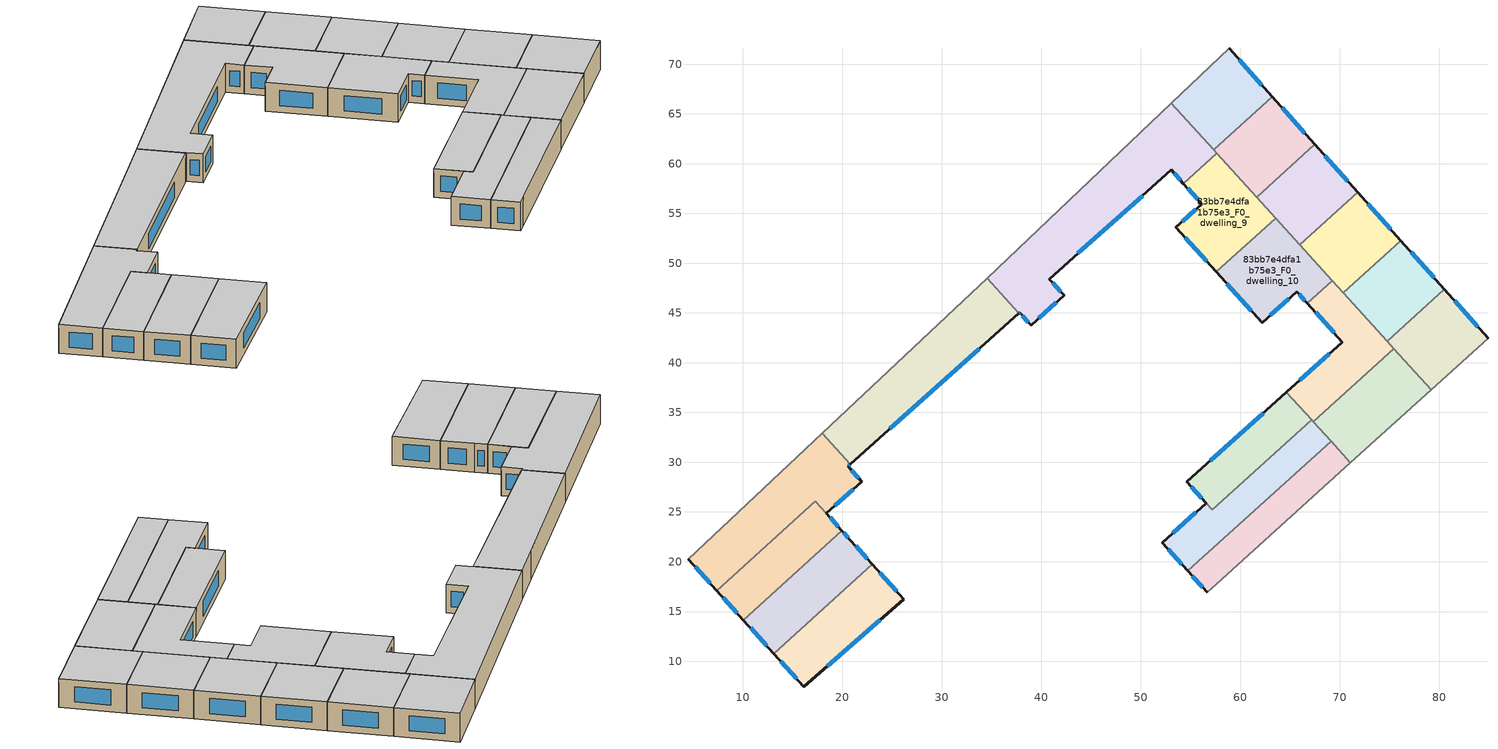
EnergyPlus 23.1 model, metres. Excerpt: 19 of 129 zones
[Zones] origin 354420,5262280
83bb7e4dfa1b75e3_F0_dwelling_0
 floor ground (EU_floor_Construction): 34.55,48.5 37.75,44.96 20.8,29.78 17.99,32.89 31.28,45.4 z0
 wall outside (EU_wall_Construction): 20.8,29.78 37.75,44.96 z0:3
 wall adiabatic (EU_wall_Construction): 34.55,48.5 31.28,45.4 17.99,32.89 z0:3
 wall to 83bb7e4dfa1b75e3_F0_dwelling_8 (EU_wall_Construction): 37.75,44.96 34.55,48.5 z0:3
 wall to 83bb7e4dfa1b75e3_F0_dwelling_1 (EU_wall_Construction): 17.99,32.89 20.8,29.78 z0:3
 window (EU_Window_Construction): 24.79,33.34 33.77,41.4 z0.7:2.3
 ceiling to 83bb7e4dfa1b75e3_F1_dwelling_0 (EU_floor_Construction): 37.75,44.96 34.55,48.5 31.28,45.4 17.99,32.89 20.8,29.78 z3
83bb7e4dfa1b75e3_F0_dwelling_1
 floor ground (EU_floor_Construction): 20.8,29.78 20.58,29.58 21.95,28.05 18.39,24.87 17.3,26.08 7.39,17.1 4.54,20.25 17.99,32.89 z0
 wall outside (EU_wall_Construction): 4.54,20.25 7.39,17.1 / 20.58,29.58 20.8,29.78 / 18.39,24.87 21.95,28.05 20.58,29.57 z0:3
 wall to 83bb7e4dfa1b75e3_F0_dwelling_2 (EU_wall_Construction): 7.39,17.1 17.3,26.08 18.39,24.87 z0:3
 wall adiabatic (EU_wall_Construction): 17.99,32.89 4.54,20.25 z0:3
 window (EU_Window_Construction): 5.21,19.51 6.72,17.84 / 20.63,29.62 20.75,29.73 / 21.63,28.41 20.9,29.22 / 19.23,25.62 21.12,27.31 z0.7:2.3
 ceiling to 83bb7e4dfa1b75e3_F1_dwelling_1 (EU_floor_Construction): 18.39,24.87 21.95,28.05 20.58,29.57 20.8,29.78 17.99,32.89 4.54,20.25 7.39,17.1 17.3,26.08 z3
83bb7e4dfa1b75e3_F0_dwelling_10
 floor ground (EU_floor_Construction): 63.54,54.54 69.25,48.24 66.74,45.96 65.67,47.15 62.18,44.01 57.57,49.12 z0
 wall outside (EU_wall_Construction): 57.57,49.12 62.18,44.01 65.67,47.15 66.74,45.96 z0:3
 wall to 83bb7e4dfa1b75e3_F0_dwelling_9 (EU_wall_Construction): 63.54,54.54 57.57,49.12 z0:3
 wall to 83bb7e4dfa1b75e3_F0_dwelling_11 (EU_wall_Construction): 66.74,45.96 69.25,48.24 z0:3
 wall to 83bb7e4dfa1b75e3_F0_dwelling_16 (EU_wall_Construction): 69.25,48.24 65.98,51.84 z0:3
 wall to 83bb7e4dfa1b75e3_F0_dwelling_15 (EU_wall_Construction): 65.98,51.84 63.54,54.54 z0:3
 window (EU_Window_Construction): 65.93,46.87 66.49,46.24 / 63,44.75 64.85,46.41 / 58.65,47.92 61.09,45.21 z0.7:2.3
 ceiling to 83bb7e4dfa1b75e3_F1_dwelling_10 (EU_floor_Construction): 66.74,45.96 69.25,48.24 63.54,54.54 57.57,49.12 62.18,44.01 65.67,47.15 z3
83bb7e4dfa1b75e3_F0_dwelling_11
 floor ground (EU_floor_Construction): 69.25,48.24 75.42,41.43 67.31,34.08 64.63,37.04 70.25,42.07 66.74,45.96 z0
 wall outside (EU_wall_Construction): 66.74,45.96 70.25,42.07 64.63,37.04 z0:3
 wall to 83bb7e4dfa1b75e3_F0_dwelling_12 (EU_wall_Construction): 67.31,34.08 75.42,41.43 z0:3
 wall to 83bb7e4dfa1b75e3_F0_dwelling_17 (EU_wall_Construction): 74.75,42.17 70.35,47.02 z0:3
 wall to 83bb7e4dfa1b75e3_F0_dwelling_5 (EU_wall_Construction): 64.63,37.04 67.15,34.26 z0:3
 wall to 83bb7e4dfa1b75e3_F0_dwelling_16 (EU_wall_Construction): 70.35,47.02 69.25,48.24 z0:3
 wall to 83bb7e4dfa1b75e3_F0_dwelling_18 (EU_wall_Construction): 75.42,41.43 74.75,42.17 z0:3
 wall to 83bb7e4dfa1b75e3_F0_dwelling_6 (EU_wall_Construction): 67.15,34.26 67.31,34.08 z0:3
 window (EU_Window_Construction): 68.93,40.89 65.95,38.22 / 67.57,45.05 69.43,42.99 z0.7:2.3
 ceiling to 83bb7e4dfa1b75e3_F1_dwelling_11 (EU_floor_Construction): 75.42,41.43 69.25,48.24 66.74,45.96 70.25,42.07 64.63,37.04 67.31,34.08 z3
83bb7e4dfa1b75e3_F0_dwelling_12
 floor ground (EU_floor_Construction): 75.42,41.43 79.17,37.29 71.06,29.94 67.31,34.08 z0
 wall adiabatic (EU_wall_Construction): 71.06,29.94 79.17,37.29 z0:3
 wall to 83bb7e4dfa1b75e3_F0_dwelling_7 (EU_wall_Construction): 69.11,32.1 71.06,29.94 z0:3
 wall to 83bb7e4dfa1b75e3_F0_dwelling_18 (EU_wall_Construction): 79.17,37.29 75.42,41.43 z0:3
 wall to 83bb7e4dfa1b75e3_F0_dwelling_6 (EU_wall_Construction): 67.31,34.08 69.11,32.1 z0:3
 ceiling to 83bb7e4dfa1b75e3_F1_dwelling_12 (EU_floor_Construction): 79.17,37.29 75.42,41.43 67.31,34.08 71.06,29.94 z3
83bb7e4dfa1b75e3_F0_dwelling_13
 floor ground (EU_floor_Construction): 58.86,71.58 63.19,66.74 57.31,61.41 53.08,66.09 z0
 wall outside (EU_wall_Construction): 63.19,66.74 58.86,71.58 z0:3
 wall to 83bb7e4dfa1b75e3_F0_dwelling_14 (EU_wall_Construction): 57.31,61.41 63.19,66.74 z0:3
 wall adiabatic (EU_wall_Construction): 58.86,71.58 53.08,66.09 z0:3
 wall to 83bb7e4dfa1b75e3_F0_dwelling_8 (EU_wall_Construction): 53.08,66.09 57.31,61.41 z0:3
 window (EU_Window_Construction): 62.17,67.87 59.88,70.44 z0.7:2.3
 ceiling to 83bb7e4dfa1b75e3_F1_dwelling_13 (EU_floor_Construction): 63.19,66.74 58.86,71.58 53.08,66.09 57.31,61.41 z3
83bb7e4dfa1b75e3_F0_dwelling_14
 floor ground (EU_floor_Construction): 63.19,66.74 67.48,61.94 61.63,56.64 57.31,61.41 z0
 wall outside (EU_wall_Construction): 67.48,61.94 63.19,66.74 z0:3
 wall to 83bb7e4dfa1b75e3_F0_dwelling_15 (EU_wall_Construction): 61.63,56.64 67.48,61.94 z0:3
 wall to 83bb7e4dfa1b75e3_F0_dwelling_9 (EU_wall_Construction): 57.64,61.05 61.63,56.64 z0:3
 wall to 83bb7e4dfa1b75e3_F0_dwelling_8 (EU_wall_Construction): 57.31,61.41 57.64,61.05 z0:3
 window (EU_Window_Construction): 66.47,63.06 64.2,65.61 z0.7:2.3
 ceiling to 83bb7e4dfa1b75e3_F1_dwelling_14 (EU_floor_Construction): 67.48,61.94 63.19,66.74 57.31,61.41 61.63,56.64 z3
83bb7e4dfa1b75e3_F0_dwelling_15
 floor ground (EU_floor_Construction): 67.48,61.94 71.79,57.11 65.98,51.84 61.63,56.64 z0
 wall outside (EU_wall_Construction): 71.79,57.11 67.48,61.94 z0:3
 wall to 83bb7e4dfa1b75e3_F0_dwelling_16 (EU_wall_Construction): 65.98,51.84 71.79,57.11 z0:3
 wall to 83bb7e4dfa1b75e3_F0_dwelling_9 (EU_wall_Construction): 61.63,56.64 63.54,54.54 z0:3
 window (EU_Window_Construction): 70.78,58.24 68.49,60.8 z0.7:2.3
 ceiling to 83bb7e4dfa1b75e3_F1_dwelling_15 (EU_floor_Construction): 71.79,57.11 67.48,61.94 61.63,56.64 65.98,51.84 z3
83bb7e4dfa1b75e3_F0_dwelling_16
 floor ground (EU_floor_Construction): 71.79,57.11 76.13,52.26 70.35,47.02 65.98,51.84 z0
 wall outside (EU_wall_Construction): 76.13,52.26 71.79,57.11 z0:3
 wall to 83bb7e4dfa1b75e3_F0_dwelling_17 (EU_wall_Construction): 70.35,47.02 76.13,52.26 z0:3
 window (EU_Window_Construction): 75.11,53.4 72.81,55.97 z0.7:2.3
 ceiling to 83bb7e4dfa1b75e3_F1_dwelling_16 (EU_floor_Construction): 76.13,52.26 71.79,57.11 65.98,51.84 70.35,47.02 z3
83bb7e4dfa1b75e3_F0_dwelling_17
 floor ground (EU_floor_Construction): 76.13,52.26 80.49,47.38 74.75,42.17 70.35,47.02 z0
 wall outside (EU_wall_Construction): 80.49,47.38 76.13,52.26 z0:3
 wall to 83bb7e4dfa1b75e3_F0_dwelling_18 (EU_wall_Construction): 74.75,42.17 80.49,47.38 z0:3
 window (EU_Window_Construction): 79.47,48.52 77.16,51.11 z0.7:2.3
 ceiling to 83bb7e4dfa1b75e3_F1_dwelling_17 (EU_floor_Construction): 80.49,47.38 76.13,52.26 70.35,47.02 74.75,42.17 z3
83bb7e4dfa1b75e3_F0_dwelling_18
 floor ground (EU_floor_Construction): 80.49,47.38 84.88,42.47 79.17,37.29 74.75,42.17 z0
 wall outside (EU_wall_Construction): 84.88,42.47 80.49,47.38 z0:3
 wall adiabatic (EU_wall_Construction): 79.17,37.29 84.88,42.47 z0:3
 window (EU_Window_Construction): 83.85,43.62 81.52,46.22 z0.7:2.3
 ceiling to 83bb7e4dfa1b75e3_F1_dwelling_18 (EU_floor_Construction): 84.88,42.47 80.49,47.38 74.75,42.17 79.17,37.29 z3
83bb7e4dfa1b75e3_F0_dwelling_2
 floor ground (EU_floor_Construction): 17.3,26.08 19.97,23.12 10.06,14.14 7.39,17.1 z0
 wall outside (EU_wall_Construction): 19.97,23.12 18.39,24.87 / 7.39,17.1 10.06,14.14 z0:3
 wall to 83bb7e4dfa1b75e3_F0_dwelling_3 (EU_wall_Construction): 10.06,14.14 19.97,23.12 z0:3
 window (EU_Window_Construction): 19.6,23.53 18.76,24.46 / 8.02,16.4 9.44,14.84 z0.7:2.3
 ceiling to 83bb7e4dfa1b75e3_F1_dwelling_2 (EU_floor_Construction): 19.97,23.12 17.3,26.08 7.39,17.1 10.06,14.14 z3
83bb7e4dfa1b75e3_F0_dwelling_3
 floor ground (EU_floor_Construction): 20.82,22.17 23.03,19.72 13.13,10.75 10.06,14.14 19.97,23.12 z0
 wall outside (EU_wall_Construction): 10.06,14.14 13.13,10.75 / 23.03,19.72 20.82,22.17 19.97,23.12 z0:3
 wall to 83bb7e4dfa1b75e3_F0_dwelling_4 (EU_wall_Construction): 13.13,10.75 23.03,19.72 z0:3
 window (EU_Window_Construction): 10.78,13.35 12.41,11.55 / 20.62,22.4 20.17,22.9 / 22.51,20.3 21.34,21.6 z0.7:2.3
 ceiling to 83bb7e4dfa1b75e3_F1_dwelling_3 (EU_floor_Construction): 23.03,19.72 20.82,22.17 19.97,23.12 10.06,14.14 13.13,10.75 z3
83bb7e4dfa1b75e3_F0_dwelling_4
 floor ground (EU_floor_Construction): 23.03,19.72 26.19,16.24 16.11,7.46 13.13,10.75 z0
 wall outside (EU_wall_Construction): 13.13,10.75 16.11,7.46 26.19,16.24 23.03,19.72 z0:3
 window (EU_Window_Construction): 25.45,17.06 23.77,18.91 / 18.48,9.52 23.82,14.18 / 13.83,9.98 15.41,8.23 z0.7:2.3
 ceiling to 83bb7e4dfa1b75e3_F1_dwelling_4 (EU_floor_Construction): 26.19,16.24 23.03,19.72 13.13,10.75 16.11,7.46 z3
83bb7e4dfa1b75e3_F0_dwelling_5
 floor ground (EU_floor_Construction): 64.63,37.04 67.15,34.26 57.19,25.22 54.62,28.06 z0
 wall outside (EU_wall_Construction): 64.63,37.04 54.62,28.06 56.58,25.89 z0:3
 wall to 83bb7e4dfa1b75e3_F0_dwelling_6 (EU_wall_Construction): 56.58,25.89 57.18,25.22 / 57.19,25.22 67.15,34.26 z0:3
 window (EU_Window_Construction): 55.08,27.55 56.12,26.4 / 62.28,34.93 56.97,30.17 z0.7:2.3
 ceiling to 83bb7e4dfa1b75e3_F1_dwelling_5 (EU_floor_Construction): 67.15,34.26 64.63,37.04 54.62,28.06 57.19,25.22 z3
83bb7e4dfa1b75e3_F0_dwelling_6
 floor ground (EU_floor_Construction): 67.15,34.26 69.11,32.1 54.73,19.07 52.15,21.93 56.58,25.89 57.18,25.22 z0
 wall outside (EU_wall_Construction): 56.58,25.89 52.15,21.93 54.73,19.07 z0:3
 wall to 83bb7e4dfa1b75e3_F0_dwelling_7 (EU_wall_Construction): 54.73,19.07 69.11,32.1 z0:3
 window (EU_Window_Construction): 52.76,21.26 54.12,19.74 / 55.54,24.96 53.19,22.86 z0.7:2.3
 ceiling to 83bb7e4dfa1b75e3_F1_dwelling_6 (EU_floor_Construction): 69.11,32.1 67.15,34.26 57.18,25.22 56.58,25.89 52.15,21.93 54.73,19.07 z3
83bb7e4dfa1b75e3_F0_dwelling_7
 floor ground (EU_floor_Construction): 69.11,32.1 71.06,29.94 57.6,17.75 56.67,16.91 54.73,19.07 z0
 wall outside (EU_wall_Construction): 54.73,19.07 56.67,16.91 z0:3
 wall adiabatic (EU_wall_Construction): 56.67,16.91 57.6,17.75 71.06,29.94 z0:3
 window (EU_Window_Construction): 55.18,18.57 56.22,17.42 z0.7:2.3
 ceiling to 83bb7e4dfa1b75e3_F1_dwelling_7 (EU_floor_Construction): 71.06,29.94 69.11,32.1 54.73,19.07 56.67,16.91 57.6,17.75 z3
83bb7e4dfa1b75e3_F0_dwelling_8
 floor ground (EU_floor_Construction): 53.08,66.09 57.64,61.05 54.28,58 53.05,59.37 40.81,48.4 42.28,46.76 38.97,43.79 37.84,45.04 37.75,44.96 34.55,48.5 z0
 wall outside (EU_wall_Construction): 37.75,44.96 37.84,45.04 38.97,43.79 42.28,46.76 40.81,48.4 53.05,59.37 54.28,58 z0:3
 wall to 83bb7e4dfa1b75e3_F0_dwelling_9 (EU_wall_Construction): 54.28,58 57.64,61.05 z0:3
 wall adiabatic (EU_wall_Construction): 53.08,66.09 34.55,48.5 z0:3
 window (EU_Window_Construction): 53.34,59.05 53.99,58.33 / 43.68,50.98 50.17,56.79 / 41.94,47.15 41.15,48.01 / 39.75,44.48 41.5,46.06 / 38.1,44.74 38.7,44.08 / 37.77,44.98 37.82,45.02 z0.7:2.3
 ceiling to 83bb7e4dfa1b75e3_F1_dwelling_8 (EU_floor_Construction): 54.28,58 57.64,61.05 53.08,66.09 34.55,48.5 37.75,44.96 37.84,45.04 38.97,43.79 42.28,46.76 40.81,48.4 53.05,59.37 z3
83bb7e4dfa1b75e3_F0_dwelling_9
 floor ground (EU_floor_Construction): 57.64,61.05 63.54,54.54 57.57,49.12 53.52,53.61 56.14,55.95 54.28,58 z0
 wall outside (EU_wall_Construction): 54.28,58 56.14,55.95 53.52,53.61 57.57,49.12 z0:3
 window (EU_Window_Construction): 54.47,52.56 56.62,50.18 / 55.52,55.4 54.14,54.16 / 54.71,57.52 55.7,56.43 z0.7:2.3
 ceiling to 83bb7e4dfa1b75e3_F1_dwelling_9 (EU_floor_Construction): 63.54,54.54 57.64,61.05 54.28,58 56.14,55.95 53.52,53.61 57.57,49.12 z3
[Building]
EU S2 Campaign: North Axis=0; Terrain=City; Solar Distribution=FullExterior
[Site:Location]
Budapest.Ferenc.Liszt.Intl.AP: Latitude=47.437; Longitude=19.256; Time Zone=1; Elevation=185
[SizingPeriod:WeatherFileDays]
AnnualSizingPeriod: Begin Month=1; Begin Day of Month=1; End Month=12; End Day of Month=31; Day of Week for Start Day=Monday; Use Weather File Daylight Saving Period=No; Use Weather File Rain and Snow Indicators=No
[MATERIAL]
EU_InternalMass_Material: Roughness=MediumRough; Thickness=0.1; Conductivity=1; Density=1800; Specific Heat=900; Thermal Absorptance=0.9; Solar Absorptance=0.7; Visible Absorptance=0.7
[MATERIAL:NOMASS] Roughness=MediumRough; Thermal Absorptance=0.9; Solar Absorptance=0.7; Visible Absorptance=0.7
Name | Thermal Resistance
EU_wall_NoMass | 0.832559
EU_floor_NoMass | 0.872794
[WINDOWMATERIAL:SIMPLEGLAZINGSYSTEM]
EU_Window_SimpleGlazing: UFactor=2.79869; Solar Heat Gain Coefficient=0.75; Visible Transmittance=0.75
[CONSTRUCTION]
EU_wall_Construction: EU_wall_NoMass
EU_floor_Construction: EU_floor_NoMass
EU_Window_Construction: EU_Window_SimpleGlazing
EU_InternalMass_Construction: EU_InternalMass_Material
[ZONE] Type=1; Multiplier=1; Ceiling Height=autocalculate; Floor Area=autocalculate; Part of Total Floor Area=Yes
Name | Volume
83bb7e4dfa1b75e3_F0_dwelling_0 | 305.733
83bb7e4dfa1b75e3_F0_dwelling_1 | 267.719
83bb7e4dfa1b75e3_F0_dwelling_10 | 183.255
83bb7e4dfa1b75e3_F0_dwelling_11 | 183.275
83bb7e4dfa1b75e3_F0_dwelling_12 | 183.274
83bb7e4dfa1b75e3_F0_dwelling_13 | 152.721
83bb7e4dfa1b75e3_F0_dwelling_14 | 152.732
83bb7e4dfa1b75e3_F0_dwelling_15 | 152.735
83bb7e4dfa1b75e3_F0_dwelling_16 | 152.745
83bb7e4dfa1b75e3_F0_dwelling_17 | 152.717
83bb7e4dfa1b75e3_F0_dwelling_18 | 152.726
83bb7e4dfa1b75e3_F0_dwelling_2 | 159.745
83bb7e4dfa1b75e3_F0_dwelling_3 | 183.265
83bb7e4dfa1b75e3_F0_dwelling_4 | 183.287
83bb7e4dfa1b75e3_F0_dwelling_5 | 152.906
83bb7e4dfa1b75e3_F0_dwelling_6 | 185.675
83bb7e4dfa1b75e3_F0_dwelling_7 | 169.343
83bb7e4dfa1b75e3_F0_dwelling_8 | 408.343
83bb7e4dfa1b75e3_F0_dwelling_9 | 183.288
[INTERNALMASS] Construction=EU_InternalMass_Construction
Name | Zone or ZoneList | Surface Area
83bb7e4dfa1b75e3_F0_dwelling_0_EU_InternalMass | 83bb7e4dfa1b75e3_F0_dwelling_0 | 101.909
83bb7e4dfa1b75e3_F0_dwelling_1_EU_InternalMass | 83bb7e4dfa1b75e3_F0_dwelling_1 | 89.242
83bb7e4dfa1b75e3_F0_dwelling_2_EU_InternalMass | 83bb7e4dfa1b75e3_F0_dwelling_2 | 53.2521
83bb7e4dfa1b75e3_F0_dwelling_3_EU_InternalMass | 83bb7e4dfa1b75e3_F0_dwelling_3 | 61.0886
83bb7e4dfa1b75e3_F0_dwelling_4_EU_InternalMass | 83bb7e4dfa1b75e3_F0_dwelling_4 | 61.0958
83bb7e4dfa1b75e3_F0_dwelling_5_EU_InternalMass | 83bb7e4dfa1b75e3_F0_dwelling_5 | 50.9799
83bb7e4dfa1b75e3_F0_dwelling_6_EU_InternalMass | 83bb7e4dfa1b75e3_F0_dwelling_6 | 61.8914
83bb7e4dfa1b75e3_F0_dwelling_7_EU_InternalMass | 83bb7e4dfa1b75e3_F0_dwelling_7 | 56.4474
83bb7e4dfa1b75e3_F0_dwelling_8_EU_InternalMass | 83bb7e4dfa1b75e3_F0_dwelling_8 | 136.113
83bb7e4dfa1b75e3_F0_dwelling_9_EU_InternalMass | 83bb7e4dfa1b75e3_F0_dwelling_9 | 61.0962
83bb7e4dfa1b75e3_F0_dwelling_10_EU_InternalMass | 83bb7e4dfa1b75e3_F0_dwelling_10 | 61.0848
83bb7e4dfa1b75e3_F0_dwelling_11_EU_InternalMass | 83bb7e4dfa1b75e3_F0_dwelling_11 | 61.0914
83bb7e4dfa1b75e3_F0_dwelling_12_EU_InternalMass | 83bb7e4dfa1b75e3_F0_dwelling_12 | 61.0913
83bb7e4dfa1b75e3_F0_dwelling_13_EU_InternalMass | 83bb7e4dfa1b75e3_F0_dwelling_13 | 50.9071
83bb7e4dfa1b75e3_F0_dwelling_14_EU_InternalMass | 83bb7e4dfa1b75e3_F0_dwelling_14 | 50.9108
83bb7e4dfa1b75e3_F0_dwelling_15_EU_InternalMass | 83bb7e4dfa1b75e3_F0_dwelling_15 | 50.9116
83bb7e4dfa1b75e3_F0_dwelling_16_EU_InternalMass | 83bb7e4dfa1b75e3_F0_dwelling_16 | 50.9149
83bb7e4dfa1b75e3_F0_dwelling_17_EU_InternalMass | 83bb7e4dfa1b75e3_F0_dwelling_17 | 50.9055
83bb7e4dfa1b75e3_F0_dwelling_18_EU_InternalMass | 83bb7e4dfa1b75e3_F0_dwelling_18 | 50.9089
[OTHEREQUIPMENT] Fuel Type=Electricity; Design Level Calculation Method=Watts/Area; Power per Zone Floor Area=1; Fraction Latent=0; Fraction Radiant=0; Fraction Lost=0; Carbon Dioxide Generation Rate=0; EndUse Subcategory=EU_Step8_InternalGains
Name | Zone or ZoneList or Space or SpaceList | Schedule
EU_Step8_InternalGain_83bb7e4dfa1b75e3_F0_dwelling_0_f000 | 83bb7e4dfa1b75e3_F0_dwelling_0 | EU_Step8_GainSchedule_83bb7e4dfa1b75e3_F0_dwelling_0_f000
EU_Step8_InternalGain_83bb7e4dfa1b75e3_F0_dwelling_1_f000 | 83bb7e4dfa1b75e3_F0_dwelling_1 | EU_Step8_GainSchedule_83bb7e4dfa1b75e3_F0_dwelling_1_f000
EU_Step8_InternalGain_83bb7e4dfa1b75e3_F0_dwelling_2_f000 | 83bb7e4dfa1b75e3_F0_dwelling_2 | EU_Step8_GainSchedule_83bb7e4dfa1b75e3_F0_dwelling_2_f000
EU_Step8_InternalGain_83bb7e4dfa1b75e3_F0_dwelling_3_f000 | 83bb7e4dfa1b75e3_F0_dwelling_3 | EU_Step8_GainSchedule_83bb7e4dfa1b75e3_F0_dwelling_3_f000
EU_Step8_InternalGain_83bb7e4dfa1b75e3_F0_dwelling_4_f000 | 83bb7e4dfa1b75e3_F0_dwelling_4 | EU_Step8_GainSchedule_83bb7e4dfa1b75e3_F0_dwelling_4_f000
EU_Step8_InternalGain_83bb7e4dfa1b75e3_F0_dwelling_5_f000 | 83bb7e4dfa1b75e3_F0_dwelling_5 | EU_Step8_GainSchedule_83bb7e4dfa1b75e3_F0_dwelling_5_f000
EU_Step8_InternalGain_83bb7e4dfa1b75e3_F0_dwelling_6_f000 | 83bb7e4dfa1b75e3_F0_dwelling_6 | EU_Step8_GainSchedule_83bb7e4dfa1b75e3_F0_dwelling_6_f000
EU_Step8_InternalGain_83bb7e4dfa1b75e3_F0_dwelling_7_f000 | 83bb7e4dfa1b75e3_F0_dwelling_7 | EU_Step8_GainSchedule_83bb7e4dfa1b75e3_F0_dwelling_7_f000
EU_Step8_InternalGain_83bb7e4dfa1b75e3_F0_dwelling_8_f000 | 83bb7e4dfa1b75e3_F0_dwelling_8 | EU_Step8_GainSchedule_83bb7e4dfa1b75e3_F0_dwelling_8_f000
EU_Step8_InternalGain_83bb7e4dfa1b75e3_F0_dwelling_9_f000 | 83bb7e4dfa1b75e3_F0_dwelling_9 | EU_Step8_GainSchedule_83bb7e4dfa1b75e3_F0_dwelling_9_f000
EU_Step8_InternalGain_83bb7e4dfa1b75e3_F0_dwelling_10_f000 | 83bb7e4dfa1b75e3_F0_dwelling_10 | EU_Step8_GainSchedule_83bb7e4dfa1b75e3_F0_dwelling_10_f000
EU_Step8_InternalGain_83bb7e4dfa1b75e3_F0_dwelling_11_f000 | 83bb7e4dfa1b75e3_F0_dwelling_11 | EU_Step8_GainSchedule_83bb7e4dfa1b75e3_F0_dwelling_11_f000
EU_Step8_InternalGain_83bb7e4dfa1b75e3_F0_dwelling_12_f000 | 83bb7e4dfa1b75e3_F0_dwelling_12 | EU_Step8_GainSchedule_83bb7e4dfa1b75e3_F0_dwelling_12_f000
EU_Step8_InternalGain_83bb7e4dfa1b75e3_F0_dwelling_13_f000 | 83bb7e4dfa1b75e3_F0_dwelling_13 | EU_Step8_GainSchedule_83bb7e4dfa1b75e3_F0_dwelling_13_f000
EU_Step8_InternalGain_83bb7e4dfa1b75e3_F0_dwelling_14_f000 | 83bb7e4dfa1b75e3_F0_dwelling_14 | EU_Step8_GainSchedule_83bb7e4dfa1b75e3_F0_dwelling_14_f000
EU_Step8_InternalGain_83bb7e4dfa1b75e3_F0_dwelling_15_f000 | 83bb7e4dfa1b75e3_F0_dwelling_15 | EU_Step8_GainSchedule_83bb7e4dfa1b75e3_F0_dwelling_15_f000
EU_Step8_InternalGain_83bb7e4dfa1b75e3_F0_dwelling_16_f000 | 83bb7e4dfa1b75e3_F0_dwelling_16 | EU_Step8_GainSchedule_83bb7e4dfa1b75e3_F0_dwelling_16_f000
EU_Step8_InternalGain_83bb7e4dfa1b75e3_F0_dwelling_17_f000 | 83bb7e4dfa1b75e3_F0_dwelling_17 | EU_Step8_GainSchedule_83bb7e4dfa1b75e3_F0_dwelling_17_f000
EU_Step8_InternalGain_83bb7e4dfa1b75e3_F0_dwelling_18_f000 | 83bb7e4dfa1b75e3_F0_dwelling_18 | EU_Step8_GainSchedule_83bb7e4dfa1b75e3_F0_dwelling_18_f000
[ZONEVENTILATION:DESIGNFLOWRATE] Schedule=EU_AlwaysOn; Design Flow Rate Calculation Method=AirChanges/Hour; Air Changes per Hour=0.475469; Ventilation Type=Natural; Fan Pressure Rise=0; Fan Total Efficiency=1; Constant Term Coefficient=1; Temperature Term Coefficient=0; Velocity Term Coefficient=0; Velocity Squared Term Coefficient=0; Minimum Indoor Temperature=-100; Maximum Indoor Temperature=100; Delta Temperature=-100; Minimum Outdoor Temperature=-100; Maximum Outdoor Temperature=100; Maximum Wind Speed=40
Name | Zone or ZoneList or Space or SpaceList
EU_ConstantAir_83bb7e4dfa1b75e3_F0_dwelling_0 | 83bb7e4dfa1b75e3_F0_dwelling_0
EU_ConstantAir_83bb7e4dfa1b75e3_F0_dwelling_1 | 83bb7e4dfa1b75e3_F0_dwelling_1
EU_ConstantAir_83bb7e4dfa1b75e3_F0_dwelling_2 | 83bb7e4dfa1b75e3_F0_dwelling_2
EU_ConstantAir_83bb7e4dfa1b75e3_F0_dwelling_3 | 83bb7e4dfa1b75e3_F0_dwelling_3
EU_ConstantAir_83bb7e4dfa1b75e3_F0_dwelling_4 | 83bb7e4dfa1b75e3_F0_dwelling_4
EU_ConstantAir_83bb7e4dfa1b75e3_F0_dwelling_5 | 83bb7e4dfa1b75e3_F0_dwelling_5
EU_ConstantAir_83bb7e4dfa1b75e3_F0_dwelling_6 | 83bb7e4dfa1b75e3_F0_dwelling_6
EU_ConstantAir_83bb7e4dfa1b75e3_F0_dwelling_7 | 83bb7e4dfa1b75e3_F0_dwelling_7
EU_ConstantAir_83bb7e4dfa1b75e3_F0_dwelling_8 | 83bb7e4dfa1b75e3_F0_dwelling_8
EU_ConstantAir_83bb7e4dfa1b75e3_F0_dwelling_9 | 83bb7e4dfa1b75e3_F0_dwelling_9
EU_ConstantAir_83bb7e4dfa1b75e3_F0_dwelling_10 | 83bb7e4dfa1b75e3_F0_dwelling_10
EU_ConstantAir_83bb7e4dfa1b75e3_F0_dwelling_11 | 83bb7e4dfa1b75e3_F0_dwelling_11
EU_ConstantAir_83bb7e4dfa1b75e3_F0_dwelling_12 | 83bb7e4dfa1b75e3_F0_dwelling_12
EU_ConstantAir_83bb7e4dfa1b75e3_F0_dwelling_13 | 83bb7e4dfa1b75e3_F0_dwelling_13
EU_ConstantAir_83bb7e4dfa1b75e3_F0_dwelling_14 | 83bb7e4dfa1b75e3_F0_dwelling_14
EU_ConstantAir_83bb7e4dfa1b75e3_F0_dwelling_15 | 83bb7e4dfa1b75e3_F0_dwelling_15
EU_ConstantAir_83bb7e4dfa1b75e3_F0_dwelling_16 | 83bb7e4dfa1b75e3_F0_dwelling_16
EU_ConstantAir_83bb7e4dfa1b75e3_F0_dwelling_17 | 83bb7e4dfa1b75e3_F0_dwelling_17
EU_ConstantAir_83bb7e4dfa1b75e3_F0_dwelling_18 | 83bb7e4dfa1b75e3_F0_dwelling_18
[HVACTEMPLATE:THERMOSTAT] Constant Heating Setpoint=20; Constant Cooling Setpoint=50
EU_HeatOnly_83bb7e4dfa1b75e3_F0_dwelling_0; EU_HeatOnly_83bb7e4dfa1b75e3_F0_dwelling_1; EU_HeatOnly_83bb7e4dfa1b75e3_F0_dwelling_2; EU_HeatOnly_83bb7e4dfa1b75e3_F0_dwelling_3; EU_HeatOnly_83bb7e4dfa1b75e3_F0_dwelling_4; EU_HeatOnly_83bb7e4dfa1b75e3_F0_dwelling_5; EU_HeatOnly_83bb7e4dfa1b75e3_F0_dwelling_6; EU_HeatOnly_83bb7e4dfa1b75e3_F0_dwelling_7; EU_HeatOnly_83bb7e4dfa1b75e3_F0_dwelling_8; EU_HeatOnly_83bb7e4dfa1b75e3_F0_dwelling_9; EU_HeatOnly_83bb7e4dfa1b75e3_F0_dwelling_10; EU_HeatOnly_83bb7e4dfa1b75e3_F0_dwelling_11; EU_HeatOnly_83bb7e4dfa1b75e3_F0_dwelling_12; EU_HeatOnly_83bb7e4dfa1b75e3_F0_dwelling_13; EU_HeatOnly_83bb7e4dfa1b75e3_F0_dwelling_14; EU_HeatOnly_83bb7e4dfa1b75e3_F0_dwelling_15; EU_HeatOnly_83bb7e4dfa1b75e3_F0_dwelling_16; EU_HeatOnly_83bb7e4dfa1b75e3_F0_dwelling_17; EU_HeatOnly_83bb7e4dfa1b75e3_F0_dwelling_18; EU_HeatOnly_83bb7e4dfa1b75e3_F1_dwelling_0; EU_HeatOnly_83bb7e4dfa1b75e3_F1_dwelling_1; EU_HeatOnly_83bb7e4dfa1b75e3_F1_dwelling_2; EU_HeatOnly_83bb7e4dfa1b75e3_F1_dwelling_3; EU_HeatOnly_83bb7e4dfa1b75e3_F1_dwelling_4; EU_HeatOnly_83bb7e4dfa1b75e3_F1_dwelling_5; EU_HeatOnly_83bb7e4dfa1b75e3_F1_dwelling_6; EU_HeatOnly_83bb7e4dfa1b75e3_F1_dwelling_7; EU_HeatOnly_83bb7e4dfa1b75e3_F1_dwelling_8; EU_HeatOnly_83bb7e4dfa1b75e3_F1_dwelling_9; EU_HeatOnly_83bb7e4dfa1b75e3_F1_dwelling_10; EU_HeatOnly_83bb7e4dfa1b75e3_F1_dwelling_11; EU_HeatOnly_83bb7e4dfa1b75e3_F1_dwelling_12; EU_HeatOnly_83bb7e4dfa1b75e3_F1_dwelling_13; EU_HeatOnly_83bb7e4dfa1b75e3_F1_dwelling_14; EU_HeatOnly_83bb7e4dfa1b75e3_F1_dwelling_15; EU_HeatOnly_83bb7e4dfa1b75e3_F1_dwelling_16; EU_HeatOnly_83bb7e4dfa1b75e3_F1_dwelling_17; EU_HeatOnly_83bb7e4dfa1b75e3_F1_dwelling_18; EU_HeatOnly_83bb7e4dfa1b75e3_F2_dwelling_0; EU_HeatOnly_83bb7e4dfa1b75e3_F2_dwelling_1; EU_HeatOnly_83bb7e4dfa1b75e3_F2_dwelling_2; EU_HeatOnly_83bb7e4dfa1b75e3_F2_dwelling_3; EU_HeatOnly_83bb7e4dfa1b75e3_F2_dwelling_4; EU_HeatOnly_83bb7e4dfa1b75e3_F2_dwelling_5; EU_HeatOnly_83bb7e4dfa1b75e3_F2_dwelling_6; EU_HeatOnly_83bb7e4dfa1b75e3_F2_dwelling_7; EU_HeatOnly_83bb7e4dfa1b75e3_F2_dwelling_8; EU_HeatOnly_83bb7e4dfa1b75e3_F2_dwelling_9; EU_HeatOnly_83bb7e4dfa1b75e3_F2_dwelling_10; EU_HeatOnly_83bb7e4dfa1b75e3_F2_dwelling_11; EU_HeatOnly_83bb7e4dfa1b75e3_F2_dwelling_12; EU_HeatOnly_83bb7e4dfa1b75e3_F2_dwelling_13; EU_HeatOnly_83bb7e4dfa1b75e3_F2_dwelling_14; EU_HeatOnly_83bb7e4dfa1b75e3_F2_dwelling_15; EU_HeatOnly_83bb7e4dfa1b75e3_F2_dwelling_16; EU_HeatOnly_83bb7e4dfa1b75e3_F2_dwelling_17; EU_HeatOnly_83bb7e4dfa1b75e3_F2_dwelling_18; EU_HeatOnly_83bb7e4dfa1b75e3_F3_dwelling_0; EU_HeatOnly_83bb7e4dfa1b75e3_F3_dwelling_1; EU_HeatOnly_83bb7e4dfa1b75e3_F3_dwelling_2; EU_HeatOnly_83bb7e4dfa1b75e3_F3_dwelling_3; EU_HeatOnly_83bb7e4dfa1b75e3_F3_dwelling_4; EU_HeatOnly_83bb7e4dfa1b75e3_F3_dwelling_5; EU_HeatOnly_83bb7e4dfa1b75e3_F3_dwelling_6; EU_HeatOnly_83bb7e4dfa1b75e3_F3_dwelling_7; EU_HeatOnly_83bb7e4dfa1b75e3_F3_dwelling_8; EU_HeatOnly_83bb7e4dfa1b75e3_F3_dwelling_9; EU_HeatOnly_83bb7e4dfa1b75e3_F3_dwelling_10; EU_HeatOnly_83bb7e4dfa1b75e3_F3_dwelling_11; EU_HeatOnly_83bb7e4dfa1b75e3_F3_dwelling_12; EU_HeatOnly_83bb7e4dfa1b75e3_F3_dwelling_13; EU_HeatOnly_83bb7e4dfa1b75e3_F3_dwelling_14; EU_HeatOnly_83bb7e4dfa1b75e3_F3_dwelling_15; EU_HeatOnly_83bb7e4dfa1b75e3_F3_dwelling_16; EU_HeatOnly_83bb7e4dfa1b75e3_F3_dwelling_17; EU_HeatOnly_83bb7e4dfa1b75e3_F4_dwelling_0; EU_HeatOnly_83bb7e4dfa1b75e3_F4_dwelling_1; EU_HeatOnly_83bb7e4dfa1b75e3_F4_dwelling_2; EU_HeatOnly_83bb7e4dfa1b75e3_F4_dwelling_3; EU_HeatOnly_83bb7e4dfa1b75e3_F4_dwelling_4; EU_HeatOnly_83bb7e4dfa1b75e3_F4_dwelling_5; EU_HeatOnly_83bb7e4dfa1b75e3_F4_dwelling_6; EU_HeatOnly_83bb7e4dfa1b75e3_F4_dwelling_7; EU_HeatOnly_83bb7e4dfa1b75e3_F4_dwelling_8; EU_HeatOnly_83bb7e4dfa1b75e3_F4_dwelling_9; EU_HeatOnly_83bb7e4dfa1b75e3_F4_dwelling_10; EU_HeatOnly_83bb7e4dfa1b75e3_F4_dwelling_11; EU_HeatOnly_83bb7e4dfa1b75e3_F4_dwelling_12; EU_HeatOnly_83bb7e4dfa1b75e3_F4_dwelling_13; EU_HeatOnly_83bb7e4dfa1b75e3_F4_dwelling_14; EU_HeatOnly_83bb7e4dfa1b75e3_F4_dwelling_15; EU_HeatOnly_83bb7e4dfa1b75e3_F4_dwelling_16; EU_HeatOnly_83bb7e4dfa1b75e3_F4_dwelling_17; EU_HeatOnly_83bb7e4dfa1b75e3_F5_dwelling_0; EU_HeatOnly_83bb7e4dfa1b75e3_F5_dwelling_1; EU_HeatOnly_83bb7e4dfa1b75e3_F5_dwelling_2; EU_HeatOnly_83bb7e4dfa1b75e3_F5_dwelling_3; EU_HeatOnly_83bb7e4dfa1b75e3_F5_dwelling_4; EU_HeatOnly_83bb7e4dfa1b75e3_F5_dwelling_5; EU_HeatOnly_83bb7e4dfa1b75e3_F5_dwelling_6; EU_HeatOnly_83bb7e4dfa1b75e3_F5_dwelling_7; EU_HeatOnly_83bb7e4dfa1b75e3_F5_dwelling_8; EU_HeatOnly_83bb7e4dfa1b75e3_F5_dwelling_9; EU_HeatOnly_83bb7e4dfa1b75e3_F5_dwelling_10; EU_HeatOnly_83bb7e4dfa1b75e3_F5_dwelling_11; EU_HeatOnly_83bb7e4dfa1b75e3_F5_dwelling_12; EU_HeatOnly_83bb7e4dfa1b75e3_F5_dwelling_13; EU_HeatOnly_83bb7e4dfa1b75e3_F5_dwelling_14; EU_HeatOnly_83bb7e4dfa1b75e3_F5_dwelling_15; EU_HeatOnly_83bb7e4dfa1b75e3_F5_dwelling_16; EU_HeatOnly_83bb7e4dfa1b75e3_F5_dwelling_17; EU_HeatOnly_83bb7e4dfa1b75e3_F6_dwelling_0; EU_HeatOnly_83bb7e4dfa1b75e3_F6_dwelling_1; EU_HeatOnly_83bb7e4dfa1b75e3_F6_dwelling_2; EU_HeatOnly_83bb7e4dfa1b75e3_F6_dwelling_3; EU_HeatOnly_83bb7e4dfa1b75e3_F6_dwelling_4; EU_HeatOnly_83bb7e4dfa1b75e3_F6_dwelling_5; EU_HeatOnly_83bb7e4dfa1b75e3_F6_dwelling_6; EU_HeatOnly_83bb7e4dfa1b75e3_F6_dwelling_7; EU_HeatOnly_83bb7e4dfa1b75e3_F6_dwelling_8; EU_HeatOnly_83bb7e4dfa1b75e3_F6_dwelling_9; EU_HeatOnly_83bb7e4dfa1b75e3_F6_dwelling_10; EU_HeatOnly_83bb7e4dfa1b75e3_F6_dwelling_11; EU_HeatOnly_83bb7e4dfa1b75e3_F6_dwelling_12; EU_HeatOnly_83bb7e4dfa1b75e3_F6_dwelling_13; EU_HeatOnly_83bb7e4dfa1b75e3_F6_dwelling_14; EU_HeatOnly_83bb7e4dfa1b75e3_F6_dwelling_15; EU_HeatOnly_83bb7e4dfa1b75e3_F6_dwelling_16; EU_HeatOnly_83bb7e4dfa1b75e3_F6_dwelling_17
[HVACTEMPLATE:ZONE:IDEALLOADSAIRSYSTEM] System Availability Schedule=EU_AlwaysOn; Maximum Heating Supply Air Temperature=50; Minimum Cooling Supply Air Temperature=13; Maximum Heating Supply Air Humidity Ratio=0.0156; Minimum Cooling Supply Air Humidity Ratio=0.0077; Heating Limit=NoLimit; Cooling Limit=NoLimit; Heating Availability Schedule=EU_AlwaysOn; Cooling Availability Schedule=EU_CoolingOff; Dehumidification Control Type=ConstantSensibleHeatRatio; Cooling Sensible Heat Ratio=0.7; Dehumidification Setpoint=60; Humidification Control Type=None; Humidification Setpoint=30; Outdoor Air Method=None; Outdoor Air Flow Rate per Person=0.00944; Outdoor Air Flow Rate per Zone Floor Area=0; Outdoor Air Flow Rate per Zone=0; Demand Controlled Ventilation Type=None; Outdoor Air Economizer Type=NoEconomizer; Heat Recovery Type=None; Sensible Heat Recovery Effectiveness=0.7; Latent Heat Recovery Effectiveness=0.65
Name | Template Thermostat
83bb7e4dfa1b75e3_F0_dwelling_0 | EU_HeatOnly_83bb7e4dfa1b75e3_F0_dwelling_0
83bb7e4dfa1b75e3_F0_dwelling_1 | EU_HeatOnly_83bb7e4dfa1b75e3_F0_dwelling_1
83bb7e4dfa1b75e3_F0_dwelling_2 | EU_HeatOnly_83bb7e4dfa1b75e3_F0_dwelling_2
83bb7e4dfa1b75e3_F0_dwelling_3 | EU_HeatOnly_83bb7e4dfa1b75e3_F0_dwelling_3
83bb7e4dfa1b75e3_F0_dwelling_4 | EU_HeatOnly_83bb7e4dfa1b75e3_F0_dwelling_4
83bb7e4dfa1b75e3_F0_dwelling_5 | EU_HeatOnly_83bb7e4dfa1b75e3_F0_dwelling_5
83bb7e4dfa1b75e3_F0_dwelling_6 | EU_HeatOnly_83bb7e4dfa1b75e3_F0_dwelling_6
83bb7e4dfa1b75e3_F0_dwelling_7 | EU_HeatOnly_83bb7e4dfa1b75e3_F0_dwelling_7
83bb7e4dfa1b75e3_F0_dwelling_8 | EU_HeatOnly_83bb7e4dfa1b75e3_F0_dwelling_8
83bb7e4dfa1b75e3_F0_dwelling_9 | EU_HeatOnly_83bb7e4dfa1b75e3_F0_dwelling_9
83bb7e4dfa1b75e3_F0_dwelling_10 | EU_HeatOnly_83bb7e4dfa1b75e3_F0_dwelling_10
83bb7e4dfa1b75e3_F0_dwelling_11 | EU_HeatOnly_83bb7e4dfa1b75e3_F0_dwelling_11
83bb7e4dfa1b75e3_F0_dwelling_12 | EU_HeatOnly_83bb7e4dfa1b75e3_F0_dwelling_12
83bb7e4dfa1b75e3_F0_dwelling_13 | EU_HeatOnly_83bb7e4dfa1b75e3_F0_dwelling_13
83bb7e4dfa1b75e3_F0_dwelling_14 | EU_HeatOnly_83bb7e4dfa1b75e3_F0_dwelling_14
83bb7e4dfa1b75e3_F0_dwelling_15 | EU_HeatOnly_83bb7e4dfa1b75e3_F0_dwelling_15
83bb7e4dfa1b75e3_F0_dwelling_16 | EU_HeatOnly_83bb7e4dfa1b75e3_F0_dwelling_16
83bb7e4dfa1b75e3_F0_dwelling_17 | EU_HeatOnly_83bb7e4dfa1b75e3_F0_dwelling_17
83bb7e4dfa1b75e3_F0_dwelling_18 | EU_HeatOnly_83bb7e4dfa1b75e3_F0_dwelling_18
[SIZING:ZONE] Zone Cooling Design Supply Air Temperature Input Method=SupplyAirTemperature; Zone Cooling Design Supply Air Temperature=13; Zone Heating Design Supply Air Temperature Input Method=SupplyAirTemperature; Zone Heating Design Supply Air Temperature=50; Zone Cooling Design Supply Air Humidity Ratio=0.008; Zone Heating Design Supply Air Humidity Ratio=0.008; Cooling Design Air Flow Method=DesignDay; Cooling Design Air Flow Rate=0; Cooling Minimum Air Flow per Zone Floor Area=0.000762; Cooling Minimum Air Flow=0; Cooling Minimum Air Flow Fraction=0.2; Heating Design Air Flow Method=DesignDay; Heating Design Air Flow Rate=0; Heating Maximum Air Flow per Zone Floor Area=0.002032; Heating Maximum Air Flow=0.141576; Heating Maximum Air Flow Fraction=0.3; Account for Dedicated Outdoor Air System=No; Dedicated Outdoor Air System Control Strategy=NeutralSupplyAir; Dedicated Outdoor Air Low Setpoint Temperature for Design=autosize; Dedicated Outdoor Air High Setpoint Temperature for Design=autosize; Zone Load Sizing Method=Sensible Load Only No Latent Load; Zone Latent Cooling Design Supply Air Humidity Ratio Input Method=HumidityRatioDifference; Zone Cooling Design Supply Air Humidity Ratio Difference=0.005; Zone Latent Heating Design Supply Air Humidity Ratio Input Method=HumidityRatioDifference; Zone Humidification Design Supply Air Humidity Ratio Difference=0.005
83bb7e4dfa1b75e3_F0_dwelling_0; 83bb7e4dfa1b75e3_F0_dwelling_1; 83bb7e4dfa1b75e3_F0_dwelling_2; 83bb7e4dfa1b75e3_F0_dwelling_3; 83bb7e4dfa1b75e3_F0_dwelling_4; 83bb7e4dfa1b75e3_F0_dwelling_5; 83bb7e4dfa1b75e3_F0_dwelling_6; 83bb7e4dfa1b75e3_F0_dwelling_7; 83bb7e4dfa1b75e3_F0_dwelling_8; 83bb7e4dfa1b75e3_F0_dwelling_9; 83bb7e4dfa1b75e3_F0_dwelling_10; 83bb7e4dfa1b75e3_F0_dwelling_11; 83bb7e4dfa1b75e3_F0_dwelling_12; 83bb7e4dfa1b75e3_F0_dwelling_13; 83bb7e4dfa1b75e3_F0_dwelling_14; 83bb7e4dfa1b75e3_F0_dwelling_15; 83bb7e4dfa1b75e3_F0_dwelling_16; 83bb7e4dfa1b75e3_F0_dwelling_17; 83bb7e4dfa1b75e3_F0_dwelling_18
[SCHEDULE:CONSTANT]
Name | Hourly Value
EU_AlwaysOn | 1
EU_CoolingOff | 0
[SCHEDULE:FILE] Column Number=1; Rows to Skip at Top=0; Number of Hours of Data=8760; Column Separator=Comma; Interpolate to Timestep=No; Minutes per Item=60; Adjust Schedule for Daylight Savings=Yes
Name | File
EU_Step8_GainSchedule_83bb7e4dfa1b75e3_F0_dwelling_0_f000 | ../../schedules/83bb7e4dfa1b75e3/83bb7e4dfa1b75e3_F0_dwelling_0_f000_gain.csv
EU_Step8_GainSchedule_83bb7e4dfa1b75e3_F0_dwelling_1_f000 | ../../schedules/83bb7e4dfa1b75e3/83bb7e4dfa1b75e3_F0_dwelling_1_f000_gain.csv
EU_Step8_GainSchedule_83bb7e4dfa1b75e3_F0_dwelling_2_f000 | ../../schedules/83bb7e4dfa1b75e3/83bb7e4dfa1b75e3_F0_dwelling_2_f000_gain.csv
EU_Step8_GainSchedule_83bb7e4dfa1b75e3_F0_dwelling_3_f000 | ../../schedules/83bb7e4dfa1b75e3/83bb7e4dfa1b75e3_F0_dwelling_3_f000_gain.csv
EU_Step8_GainSchedule_83bb7e4dfa1b75e3_F0_dwelling_4_f000 | ../../schedules/83bb7e4dfa1b75e3/83bb7e4dfa1b75e3_F0_dwelling_4_f000_gain.csv
EU_Step8_GainSchedule_83bb7e4dfa1b75e3_F0_dwelling_5_f000 | ../../schedules/83bb7e4dfa1b75e3/83bb7e4dfa1b75e3_F0_dwelling_5_f000_gain.csv
EU_Step8_GainSchedule_83bb7e4dfa1b75e3_F0_dwelling_6_f000 | ../../schedules/83bb7e4dfa1b75e3/83bb7e4dfa1b75e3_F0_dwelling_6_f000_gain.csv
EU_Step8_GainSchedule_83bb7e4dfa1b75e3_F0_dwelling_7_f000 | ../../schedules/83bb7e4dfa1b75e3/83bb7e4dfa1b75e3_F0_dwelling_7_f000_gain.csv
EU_Step8_GainSchedule_83bb7e4dfa1b75e3_F0_dwelling_8_f000 | ../../schedules/83bb7e4dfa1b75e3/83bb7e4dfa1b75e3_F0_dwelling_8_f000_gain.csv
EU_Step8_GainSchedule_83bb7e4dfa1b75e3_F0_dwelling_9_f000 | ../../schedules/83bb7e4dfa1b75e3/83bb7e4dfa1b75e3_F0_dwelling_9_f000_gain.csv
EU_Step8_GainSchedule_83bb7e4dfa1b75e3_F0_dwelling_10_f000 | ../../schedules/83bb7e4dfa1b75e3/83bb7e4dfa1b75e3_F0_dwelling_10_f000_gain.csv
EU_Step8_GainSchedule_83bb7e4dfa1b75e3_F0_dwelling_11_f000 | ../../schedules/83bb7e4dfa1b75e3/83bb7e4dfa1b75e3_F0_dwelling_11_f000_gain.csv
EU_Step8_GainSchedule_83bb7e4dfa1b75e3_F0_dwelling_12_f000 | ../../schedules/83bb7e4dfa1b75e3/83bb7e4dfa1b75e3_F0_dwelling_12_f000_gain.csv
EU_Step8_GainSchedule_83bb7e4dfa1b75e3_F0_dwelling_13_f000 | ../../schedules/83bb7e4dfa1b75e3/83bb7e4dfa1b75e3_F0_dwelling_13_f000_gain.csv
EU_Step8_GainSchedule_83bb7e4dfa1b75e3_F0_dwelling_14_f000 | ../../schedules/83bb7e4dfa1b75e3/83bb7e4dfa1b75e3_F0_dwelling_14_f000_gain.csv
EU_Step8_GainSchedule_83bb7e4dfa1b75e3_F0_dwelling_15_f000 | ../../schedules/83bb7e4dfa1b75e3/83bb7e4dfa1b75e3_F0_dwelling_15_f000_gain.csv
EU_Step8_GainSchedule_83bb7e4dfa1b75e3_F0_dwelling_16_f000 | ../../schedules/83bb7e4dfa1b75e3/83bb7e4dfa1b75e3_F0_dwelling_16_f000_gain.csv
EU_Step8_GainSchedule_83bb7e4dfa1b75e3_F0_dwelling_17_f000 | ../../schedules/83bb7e4dfa1b75e3/83bb7e4dfa1b75e3_F0_dwelling_17_f000_gain.csv
EU_Step8_GainSchedule_83bb7e4dfa1b75e3_F0_dwelling_18_f000 | ../../schedules/83bb7e4dfa1b75e3/83bb7e4dfa1b75e3_F0_dwelling_18_f000_gain.csv
